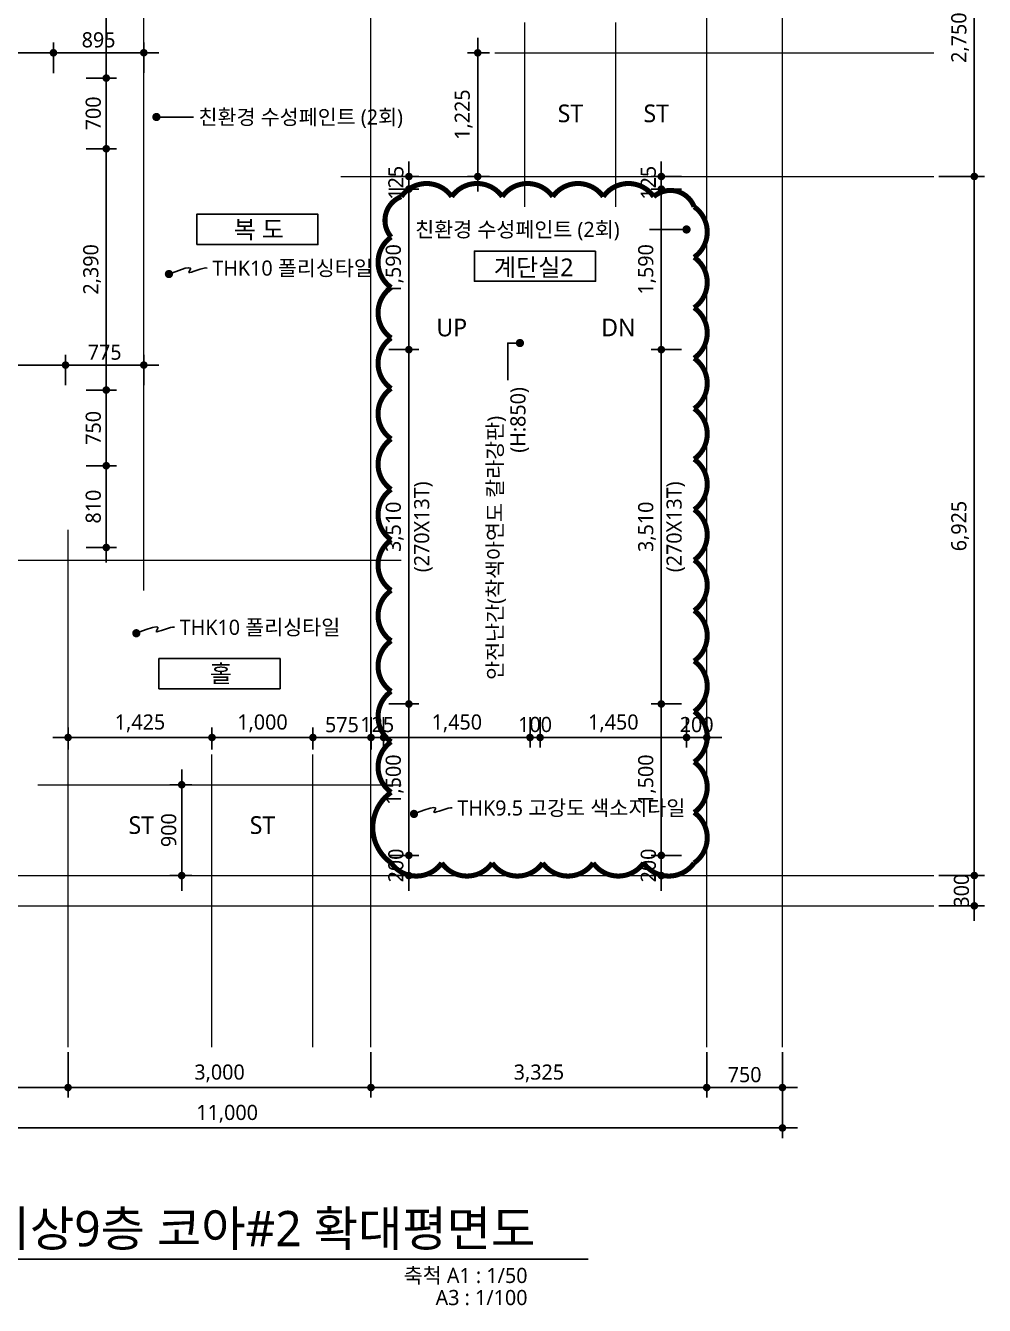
# Model space of a CAD drawing. Header units: millimetres. Extents: x 3320976 to 3527701, y 1183647 to 1243117.
# Drawn here: x 3471343 to 3480839, y 1183647 to 1196325 of the extents above; entities that cross this region are included whole.
import ezdxf
from ezdxf.enums import TextEntityAlignment as Align

# ---------------------------------------------------------------- set-up
doc = ezdxf.new("R2010")
doc.units = ezdxf.units.MM
doc.header["$MEASUREMENT"] = 0
doc.linetypes.add('CEN', pattern=[62, 60, -1, 0, -1])
doc.layers.get('0').update_dxf_attribs({"linetype": 'CONTINUOUS'})
for name, color, linetype, lineweight in [('A-CNTL', 1, 'CEN', 15), ('A-DIMS', 7, 'CONTINUOUS', 25), ('A-MKXS-LEAD', 7, 'CONTINUOUS', 25), ('A-MKXS-TEXT1', 3, 'CONTINUOUS', 25), ('A-MKXX-NAME', 3, 'CONTINUOUS', 25), ('A-MKXX-SYMB', 7, 'CONTINUOUS', 25), ('A-XXXX-SYMB', 7, 'CONTINUOUS', 25), ('A-XXXX-TXT1', 3, 'CONTINUOUS', 25), ('REV-202205', 20, 'CONTINUOUS', 25)]:
    doc.layers.add(name, color=color, linetype=linetype, lineweight=lineweight)
doc.styles.add('HY울릉도L', font='')
doc.styles.add('맑은고딕', font='malgun.ttf')
doc.styles.get('HY울릉도L').set_extended_font_data('HYwulM')
doc.dimstyles.new('CDIM', dxfattribs={"dimtxt": 3, "dimasz": 1.5, "dimexe": 2, "dimexo": 1, "dimgap": 1, "dimtad": 1, "dimdec": 0, "dimrnd": 0.5, "dimzin": 0, "dimdsep": 32, "dimlunit": 6, "dimtxsty": 'HY울릉도L', "dimblk1": '_CIDOT', "dimblk2": '_CIDOT', "dimsah": 1, "dimcen": 5.5, "dimclrd": 2, "dimclre": 2, "dimclrt": 7, "dimadec": 0, "dimazin": 0, "dimtfac": 1, "dimtdec": 0, "dimtix": 1, "dimtmove": 2, "dimatfit": 1, "dimldrblk": '_CIDOT', "dimfxl": 1, "dimtolj": 1, "dimtzin": 0, "dimlwd": -1, "dimarcsym": 0})

# ---------------------------------------------------------------- blocks, each defined once
blk = doc.blocks.new('_CIDOT')
at = {"color": 0, "linetype": 'ByBlock'}
blk.add_line((2, 0), (-1, 0), dxfattribs=at)
at = {"color": 0, "linetype": 'ByBlock', "const_width": 0.5}
blk.add_lwpolyline([(-0.25, 0, 1), (0.25, 0, 1)], format="xyb", close=True, dxfattribs=at)
blk = doc.blocks.new('*D194')
at = {"layer": 'A-DIMS', "lineweight": -2, "transparency": 16777216}
for p, q in [((10250, -14450), (10250, -14900)), ((11000, -14450), (11000, -14900))]:
    blk.add_line(p, q, dxfattribs=at)
at = {"layer": 'A-DIMS', "transparency": 16777216}
blk.add_line((10925, -14800), (10325, -14800), dxfattribs=at)
at = {"layer": 'A-DIMS', "transparency": 16777216, "xscale": 75, "yscale": 75, "zscale": 75, "rotation": 180}
blk.add_blockref('_CIDOT', (10250, -14800), dxfattribs=at)
at = {"layer": 'A-DIMS', "transparency": 16777216, "xscale": 75, "yscale": 75, "zscale": 75}
blk.add_blockref('_CIDOT', (11000, -14800), dxfattribs=at)
at = {"layer": 'A-DIMS', "color": 3, "transparency": 16777216, "insert": (10625, -14673), "char_height": 150, "attachment_point": 5, "style": '맑은고딕'}
blk.add_mtext('\\A1;750', dxfattribs=at)
blk = doc.blocks.new('*D195')
at = {"layer": 'A-DIMS', "lineweight": -2, "transparency": 16777216}
for p, q in [((6925, -14450), (6925, -14900)), ((10250, -14450), (10250, -14900))]:
    blk.add_line(p, q, dxfattribs=at)
at = {"layer": 'A-DIMS', "transparency": 16777216}
blk.add_line((7000, -14800), (10175, -14800), dxfattribs=at)
at = {"layer": 'A-DIMS', "transparency": 16777216, "xscale": 75, "yscale": 75, "zscale": 75, "rotation": 180}
blk.add_blockref('_CIDOT', (6925, -14800), dxfattribs=at)
at = {"layer": 'A-DIMS', "transparency": 16777216, "xscale": 75, "yscale": 75, "zscale": 75}
blk.add_blockref('_CIDOT', (10250, -14800), dxfattribs=at)
at = {"layer": 'A-DIMS', "color": 3, "transparency": 16777216, "insert": (8588, -14660), "char_height": 150, "attachment_point": 5, "style": '맑은고딕'}
blk.add_mtext('\\A1;3,325', dxfattribs=at)
blk = doc.blocks.new('*D196')
at = {"layer": 'A-DIMS', "lineweight": -2, "transparency": 16777216}
for p, q in [((750, -14450), (750, -14900)), ((3925, -14450), (3925, -14900))]:
    blk.add_line(p, q, dxfattribs=at)
at = {"layer": 'A-DIMS', "transparency": 16777216}
blk.add_line((825, -14800), (3850, -14800), dxfattribs=at)
at = {"layer": 'A-DIMS', "transparency": 16777216, "xscale": 75, "yscale": 75, "zscale": 75, "rotation": 180}
blk.add_blockref('_CIDOT', (750, -14800), dxfattribs=at)
at = {"layer": 'A-DIMS', "transparency": 16777216, "xscale": 75, "yscale": 75, "zscale": 75}
blk.add_blockref('_CIDOT', (3925, -14800), dxfattribs=at)
at = {"layer": 'A-DIMS', "color": 3, "transparency": 16777216, "insert": (2338, -14660), "char_height": 150, "attachment_point": 5, "style": '맑은고딕'}
blk.add_mtext('\\A1;3,175', dxfattribs=at)
blk = doc.blocks.new('*D197')
at = {"layer": 'A-DIMS', "lineweight": -2, "transparency": 16777216}
for p, q in [((12550, -3025), (13000, -3025)), ((12550, -5775), (13000, -5775))]:
    blk.add_line(p, q, dxfattribs=at)
at = {"layer": 'A-DIMS', "transparency": 16777216}
blk.add_line((12900, -3100), (12900, -5700), dxfattribs=at)
at = {"layer": 'A-DIMS', "transparency": 16777216, "xscale": 75, "yscale": 75, "zscale": 75}
for p, rotation in [((12900, -3025), 90), ((12900, -5775), 270)]:
    blk.add_blockref('_CIDOT', p, dxfattribs=dict(at, rotation=rotation))
at = {"layer": 'A-DIMS', "color": 3, "transparency": 16777216, "insert": (12760, -4400), "char_height": 150, "attachment_point": 5, "rotation": 90, "style": '맑은고딕'}
blk.add_mtext('\\A1;2,750', dxfattribs=at)
blk = doc.blocks.new('*D198')
at = {"layer": 'A-DIMS', "lineweight": -2, "transparency": 16777216}
for p, q in [((12550, -5775), (13000, -5775)), ((12550, -12700), (13000, -12700))]:
    blk.add_line(p, q, dxfattribs=at)
at = {"layer": 'A-DIMS', "transparency": 16777216}
blk.add_line((12900, -12625), (12900, -5850), dxfattribs=at)
at = {"layer": 'A-DIMS', "transparency": 16777216, "xscale": 75, "yscale": 75, "zscale": 75}
for p, rotation in [((12900, -5775), 90), ((12900, -12700), 270)]:
    blk.add_blockref('_CIDOT', p, dxfattribs=dict(at, rotation=rotation))
at = {"layer": 'A-DIMS', "color": 3, "transparency": 16777216, "insert": (12760, -9238), "char_height": 150, "attachment_point": 5, "rotation": 90, "style": '맑은고딕'}
blk.add_mtext('\\A1;6,925', dxfattribs=at)
blk = doc.blocks.new('*D199')
at = {"layer": 'A-DIMS', "transparency": 16777216}
for p, q in [((12900, -12625), (12900, -12550)), ((12900, -12700), (12900, -13000)), ((12900, -13075), (12900, -13150))]:
    blk.add_line(p, q, dxfattribs=at)
at = {"layer": 'A-DIMS', "lineweight": -2, "transparency": 16777216}
for p, q in [((12550, -12700), (13000, -12700)), ((12550, -13000), (13000, -13000))]:
    blk.add_line(p, q, dxfattribs=at)
at = {"layer": 'A-DIMS', "transparency": 16777216, "xscale": 75, "yscale": 75, "zscale": 75}
for p, rotation in [((12900, -12700), 270), ((12900, -13000), 90)]:
    blk.add_blockref('_CIDOT', p, dxfattribs=dict(at, rotation=rotation))
at = {"layer": 'A-DIMS', "color": 3, "transparency": 16777216, "insert": (12773, -12850), "char_height": 150, "attachment_point": 5, "rotation": 90, "style": '맑은고딕'}
blk.add_mtext('\\A1;300', dxfattribs=at)
blk = doc.blocks.new('*D202')
at = {"layer": 'A-DIMS', "lineweight": -2, "transparency": 16777216}
for p, q in [((3925, -14450), (3925, -14900)), ((6925, -14450), (6925, -14900))]:
    blk.add_line(p, q, dxfattribs=at)
at = {"layer": 'A-DIMS', "transparency": 16777216}
blk.add_line((6850, -14800), (4000, -14800), dxfattribs=at)
at = {"layer": 'A-DIMS', "transparency": 16777216, "xscale": 75, "yscale": 75, "zscale": 75, "rotation": 180}
blk.add_blockref('_CIDOT', (3925, -14800), dxfattribs=at)
at = {"layer": 'A-DIMS', "transparency": 16777216, "xscale": 75, "yscale": 75, "zscale": 75}
blk.add_blockref('_CIDOT', (6925, -14800), dxfattribs=at)
at = {"layer": 'A-DIMS', "color": 3, "transparency": 16777216, "insert": (5425, -14660), "char_height": 150, "attachment_point": 5, "style": '맑은고딕'}
blk.add_mtext('\\A1;3,000', dxfattribs=at)
blk = doc.blocks.new('*D207')
at = {"layer": 'A-DIMS', "lineweight": -2, "transparency": 16777216}
for p, q in [((0, -14450), (0, -15300)), ((11000, -14450), (11000, -15300))]:
    blk.add_line(p, q, dxfattribs=at)
at = {"layer": 'A-DIMS', "transparency": 16777216}
blk.add_line((10925, -15200), (75, -15200), dxfattribs=at)
at = {"layer": 'A-DIMS', "transparency": 16777216, "xscale": 75, "yscale": 75, "zscale": 75, "rotation": 180}
blk.add_blockref('_CIDOT', (0, -15200), dxfattribs=at)
at = {"layer": 'A-DIMS', "transparency": 16777216, "xscale": 75, "yscale": 75, "zscale": 75}
blk.add_blockref('_CIDOT', (11000, -15200), dxfattribs=at)
at = {"layer": 'A-DIMS', "color": 3, "transparency": 16777216, "insert": (5500, -15060), "char_height": 150, "attachment_point": 5, "style": '맑은고딕'}
blk.add_mtext('\\A1;11,000', dxfattribs=at)
blk = doc.blocks.new('*D44')
at = {"layer": 'A-DIMS', "lineweight": -2, "transparency": 16777216}
for p, q in [((3473189, 1189155), (3473189, 1189373)), ((3474189, 1189155), (3474189, 1189373))]:
    blk.add_line(p, q, dxfattribs=at)
at = {"layer": 'A-DIMS', "transparency": 16777216}
blk.add_line((3474114, 1189273), (3473264, 1189273), dxfattribs=at)
at = {"layer": 'A-DIMS', "transparency": 16777216, "xscale": 75, "yscale": 75, "zscale": 75, "rotation": 180}
blk.add_blockref('_CIDOT', (3473189, 1189273), dxfattribs=at)
at = {"layer": 'A-DIMS', "transparency": 16777216, "xscale": 75, "yscale": 75, "zscale": 75}
blk.add_blockref('_CIDOT', (3474189, 1189273), dxfattribs=at)
at = {"layer": 'A-DIMS', "color": 3, "transparency": 16777216, "insert": (3473689, 1189413), "char_height": 150, "attachment_point": 5, "style": '맑은고딕'}
blk.add_mtext('\\A1;1,000', dxfattribs=at)
blk = doc.blocks.new('*D39')
at = {"layer": 'A-DIMS', "lineweight": -2, "transparency": 16777216}
for p, q in [((3471764, 1189155), (3471764, 1189373)), ((3473189, 1189155), (3473189, 1189373))]:
    blk.add_line(p, q, dxfattribs=at)
at = {"layer": 'A-DIMS', "transparency": 16777216}
blk.add_line((3471839, 1189273), (3473114, 1189273), dxfattribs=at)
at = {"layer": 'A-DIMS', "transparency": 16777216, "xscale": 75, "yscale": 75, "zscale": 75, "rotation": 180}
blk.add_blockref('_CIDOT', (3471764, 1189273), dxfattribs=at)
at = {"layer": 'A-DIMS', "transparency": 16777216, "xscale": 75, "yscale": 75, "zscale": 75}
blk.add_blockref('_CIDOT', (3473189, 1189273), dxfattribs=at)
at = {"layer": 'A-DIMS', "color": 3, "transparency": 16777216, "insert": (3472476, 1189413), "char_height": 150, "attachment_point": 5, "style": '맑은고딕'}
blk.add_mtext('\\A1;1,425', dxfattribs=at)
blk = doc.blocks.new('*D40')
at = {"layer": 'A-DIMS', "lineweight": -2, "transparency": 16777216}
for p, q in [((3474189, 1189155), (3474189, 1189373)), ((3474764, 1189155), (3474764, 1189373))]:
    blk.add_line(p, q, dxfattribs=at)
at = {"layer": 'A-DIMS', "transparency": 16777216}
blk.add_line((3474264, 1189273), (3474689, 1189273), dxfattribs=at)
at = {"layer": 'A-DIMS', "transparency": 16777216, "xscale": 75, "yscale": 75, "zscale": 75, "rotation": 180}
blk.add_blockref('_CIDOT', (3474189, 1189273), dxfattribs=at)
at = {"layer": 'A-DIMS', "transparency": 16777216, "xscale": 75, "yscale": 75, "zscale": 75}
blk.add_blockref('_CIDOT', (3474764, 1189273), dxfattribs=at)
at = {"layer": 'A-DIMS', "color": 3, "transparency": 16777216, "insert": (3474476, 1189399), "char_height": 150, "attachment_point": 5, "style": '맑은고딕'}
blk.add_mtext('\\A1;575', dxfattribs=at)
blk = doc.blocks.new('*D43')
at = {"layer": 'A-DIMS', "lineweight": -2, "transparency": 16777216}
for p, q in [((3475939, 1196055), (3475721, 1196055)), ((3475939, 1194830), (3475721, 1194830))]:
    blk.add_line(p, q, dxfattribs=at)
at = {"layer": 'A-DIMS', "transparency": 16777216}
blk.add_line((3475821, 1195980), (3475821, 1194905), dxfattribs=at)
at = {"layer": 'A-DIMS', "transparency": 16777216, "xscale": 75, "yscale": 75, "zscale": 75}
for p, rotation in [((3475821, 1196055), 90), ((3475821, 1194830), 270)]:
    blk.add_blockref('_CIDOT', p, dxfattribs=dict(at, rotation=rotation))
at = {"layer": 'A-DIMS', "color": 3, "transparency": 16777216, "insert": (3475681, 1195443), "char_height": 150, "attachment_point": 5, "rotation": 90, "style": '맑은고딕'}
blk.add_mtext('\\A1;1,225', dxfattribs=at)
blk = doc.blocks.new('*D50')
at = {"layer": 'A-DIMS', "lineweight": -2, "transparency": 16777216}
for p, q in [((3472771, 1188805), (3472989, 1188805)), ((3472771, 1187905), (3472989, 1187905))]:
    blk.add_line(p, q, dxfattribs=at)
at = {"layer": 'A-DIMS', "transparency": 16777216}
blk.add_line((3472889, 1188730), (3472889, 1187980), dxfattribs=at)
at = {"layer": 'A-DIMS', "transparency": 16777216, "xscale": 75, "yscale": 75, "zscale": 75}
for p, rotation in [((3472889, 1188805), 90), ((3472889, 1187905), 270)]:
    blk.add_blockref('_CIDOT', p, dxfattribs=dict(at, rotation=rotation))
at = {"layer": 'A-DIMS', "color": 3, "transparency": 16777216, "insert": (3472761, 1188355), "char_height": 150, "attachment_point": 5, "rotation": 90, "style": '맑은고딕'}
blk.add_mtext('\\A1;900', dxfattribs=at)
blk = doc.blocks.new('*D403')
at = {"layer": 'A-DIMS', "lineweight": -2, "transparency": 16777216}
for p, q in [((3474939, 1193115), (3475239, 1193115)), ((3474939, 1189605), (3475239, 1189605))]:
    blk.add_line(p, q, dxfattribs=at)
at = {"layer": 'A-DIMS', "transparency": 16777216}
blk.add_line((3475139, 1189680), (3475139, 1193040), dxfattribs=at)
at = {"layer": 'A-DIMS', "transparency": 16777216, "xscale": 75, "yscale": 75, "zscale": 75}
for p, rotation in [((3475139, 1193115), 90), ((3475139, 1189605), 270)]:
    blk.add_blockref('_CIDOT', p, dxfattribs=dict(at, rotation=rotation))
at = {"layer": 'A-DIMS', "color": 3, "transparency": 16777216, "char_height": 150, "attachment_point": 5, "rotation": 90, "style": '맑은고딕'}
for s, insert in [('\\A1;(270X13T)', (3475282, 1191360)), ('\\A1;3,510', (3474998, 1191360))]:
    blk.add_mtext(s, dxfattribs=dict(at, insert=insert))
blk = doc.blocks.new('*D404')
at = {"layer": 'A-DIMS', "lineweight": -2, "transparency": 16777216}
for p, q in [((3474939, 1189605), (3475239, 1189605)), ((3474939, 1188105), (3475239, 1188105))]:
    blk.add_line(p, q, dxfattribs=at)
at = {"layer": 'A-DIMS', "transparency": 16777216}
blk.add_line((3475139, 1189530), (3475139, 1188180), dxfattribs=at)
at = {"layer": 'A-DIMS', "transparency": 16777216, "xscale": 75, "yscale": 75, "zscale": 75}
for p, rotation in [((3475139, 1189605), 90), ((3475139, 1188105), 270)]:
    blk.add_blockref('_CIDOT', p, dxfattribs=dict(at, rotation=rotation))
at = {"layer": 'A-DIMS', "color": 3, "transparency": 16777216, "insert": (3474998, 1188855), "char_height": 150, "attachment_point": 5, "rotation": 90, "style": '맑은고딕'}
blk.add_mtext('\\A1;1,500', dxfattribs=at)
blk = doc.blocks.new('*D405')
at = {"layer": 'A-DIMS', "lineweight": -2, "transparency": 16777216}
for p, q in [((3474939, 1194705), (3475239, 1194705)), ((3474939, 1193115), (3475239, 1193115))]:
    blk.add_line(p, q, dxfattribs=at)
at = {"layer": 'A-DIMS', "transparency": 16777216}
blk.add_line((3475139, 1193190), (3475139, 1194630), dxfattribs=at)
at = {"layer": 'A-DIMS', "transparency": 16777216, "xscale": 75, "yscale": 75, "zscale": 75}
for p, rotation in [((3475139, 1194705), 90), ((3475139, 1193115), 270)]:
    blk.add_blockref('_CIDOT', p, dxfattribs=dict(at, rotation=rotation))
at = {"layer": 'A-DIMS', "color": 3, "transparency": 16777216, "insert": (3474998, 1193910), "char_height": 150, "attachment_point": 5, "rotation": 90, "style": '맑은고딕'}
blk.add_mtext('\\A1;1,590', dxfattribs=at)
blk = doc.blocks.new('*D406')
at = {"layer": 'A-DIMS', "transparency": 16777216}
for p, q in [((3475139, 1194905), (3475139, 1194980)), ((3475139, 1194705), (3475139, 1194830)), ((3475139, 1194630), (3475139, 1194555))]:
    blk.add_line(p, q, dxfattribs=at)
at = {"layer": 'A-DIMS', "lineweight": -2, "transparency": 16777216}
for p, q in [((3474939, 1194830), (3475239, 1194830)), ((3474939, 1194705), (3475239, 1194705))]:
    blk.add_line(p, q, dxfattribs=at)
at = {"layer": 'A-DIMS', "transparency": 16777216, "xscale": 75, "yscale": 75, "zscale": 75}
for p, rotation in [((3475139, 1194830), 270), ((3475139, 1194705), 90)]:
    blk.add_blockref('_CIDOT', p, dxfattribs=dict(at, rotation=rotation))
at = {"layer": 'A-DIMS', "color": 3, "transparency": 16777216, "insert": (3475011, 1194768), "char_height": 150, "attachment_point": 5, "rotation": 90, "style": '맑은고딕'}
blk.add_mtext('\\A1;125', dxfattribs=at)
blk = doc.blocks.new('*D407')
at = {"layer": 'A-DIMS', "transparency": 16777216}
for p, q in [((3475139, 1188180), (3475139, 1188255)), ((3475139, 1188105), (3475139, 1187905)), ((3475139, 1187830), (3475139, 1187755))]:
    blk.add_line(p, q, dxfattribs=at)
at = {"layer": 'A-DIMS', "lineweight": -2, "transparency": 16777216}
for p, q in [((3474939, 1188105), (3475239, 1188105)), ((3474939, 1187905), (3475239, 1187905))]:
    blk.add_line(p, q, dxfattribs=at)
at = {"layer": 'A-DIMS', "transparency": 16777216, "xscale": 75, "yscale": 75, "zscale": 75}
for p, rotation in [((3475139, 1188105), 270), ((3475139, 1187905), 90)]:
    blk.add_blockref('_CIDOT', p, dxfattribs=dict(at, rotation=rotation))
at = {"layer": 'A-DIMS', "color": 3, "transparency": 16777216, "insert": (3475011, 1188005), "char_height": 150, "attachment_point": 5, "rotation": 90, "style": '맑은고딕'}
blk.add_mtext('\\A1;200', dxfattribs=at)
blk = doc.blocks.new('*D408')
at = {"layer": 'A-DIMS', "lineweight": -2, "transparency": 16777216}
for p, q in [((3477839, 1193115), (3477539, 1193115)), ((3477839, 1189605), (3477539, 1189605))]:
    blk.add_line(p, q, dxfattribs=at)
at = {"layer": 'A-DIMS', "transparency": 16777216}
blk.add_line((3477639, 1189680), (3477639, 1193040), dxfattribs=at)
at = {"layer": 'A-DIMS', "transparency": 16777216, "xscale": 75, "yscale": 75, "zscale": 75}
for p, rotation in [((3477639, 1193115), 90), ((3477639, 1189605), 270)]:
    blk.add_blockref('_CIDOT', p, dxfattribs=dict(at, rotation=rotation))
at = {"layer": 'A-DIMS', "color": 3, "transparency": 16777216, "char_height": 150, "attachment_point": 5, "rotation": 90, "style": '맑은고딕'}
for s, insert in [('\\A1;(270X13T)', (3477782, 1191360)), ('\\A1;3,510', (3477498, 1191360))]:
    blk.add_mtext(s, dxfattribs=dict(at, insert=insert))
blk = doc.blocks.new('*D409')
at = {"layer": 'A-DIMS', "lineweight": -2, "transparency": 16777216}
for p, q in [((3477839, 1189605), (3477539, 1189605)), ((3477839, 1188105), (3477539, 1188105))]:
    blk.add_line(p, q, dxfattribs=at)
at = {"layer": 'A-DIMS', "transparency": 16777216}
blk.add_line((3477639, 1189530), (3477639, 1188180), dxfattribs=at)
at = {"layer": 'A-DIMS', "transparency": 16777216, "xscale": 75, "yscale": 75, "zscale": 75}
for p, rotation in [((3477639, 1189605), 90), ((3477639, 1188105), 270)]:
    blk.add_blockref('_CIDOT', p, dxfattribs=dict(at, rotation=rotation))
at = {"layer": 'A-DIMS', "color": 3, "transparency": 16777216, "insert": (3477498, 1188855), "char_height": 150, "attachment_point": 5, "rotation": 90, "style": '맑은고딕'}
blk.add_mtext('\\A1;1,500', dxfattribs=at)
blk = doc.blocks.new('*D410')
at = {"layer": 'A-DIMS', "lineweight": -2, "transparency": 16777216}
for p, q in [((3477839, 1194705), (3477539, 1194705)), ((3477839, 1193115), (3477539, 1193115))]:
    blk.add_line(p, q, dxfattribs=at)
at = {"layer": 'A-DIMS', "transparency": 16777216}
blk.add_line((3477639, 1193190), (3477639, 1194630), dxfattribs=at)
at = {"layer": 'A-DIMS', "transparency": 16777216, "xscale": 75, "yscale": 75, "zscale": 75}
for p, rotation in [((3477639, 1194705), 90), ((3477639, 1193115), 270)]:
    blk.add_blockref('_CIDOT', p, dxfattribs=dict(at, rotation=rotation))
at = {"layer": 'A-DIMS', "color": 3, "transparency": 16777216, "insert": (3477498, 1193910), "char_height": 150, "attachment_point": 5, "rotation": 90, "style": '맑은고딕'}
blk.add_mtext('\\A1;1,590', dxfattribs=at)
blk = doc.blocks.new('*D411')
at = {"layer": 'A-DIMS', "transparency": 16777216}
for p, q in [((3477639, 1194905), (3477639, 1194980)), ((3477639, 1194705), (3477639, 1194830)), ((3477639, 1194630), (3477639, 1194555))]:
    blk.add_line(p, q, dxfattribs=at)
at = {"layer": 'A-DIMS', "lineweight": -2, "transparency": 16777216}
for p, q in [((3477839, 1194830), (3477539, 1194830)), ((3477839, 1194705), (3477539, 1194705))]:
    blk.add_line(p, q, dxfattribs=at)
at = {"layer": 'A-DIMS', "transparency": 16777216, "xscale": 75, "yscale": 75, "zscale": 75}
for p, rotation in [((3477639, 1194830), 270), ((3477639, 1194705), 90)]:
    blk.add_blockref('_CIDOT', p, dxfattribs=dict(at, rotation=rotation))
at = {"layer": 'A-DIMS', "color": 3, "transparency": 16777216, "insert": (3477511, 1194768), "char_height": 150, "attachment_point": 5, "rotation": 90, "style": '맑은고딕'}
blk.add_mtext('\\A1;125', dxfattribs=at)
blk = doc.blocks.new('*D412')
at = {"layer": 'A-DIMS', "transparency": 16777216}
for p, q in [((3477639, 1188180), (3477639, 1188255)), ((3477639, 1188105), (3477639, 1187905)), ((3477639, 1187830), (3477639, 1187755))]:
    blk.add_line(p, q, dxfattribs=at)
at = {"layer": 'A-DIMS', "lineweight": -2, "transparency": 16777216}
for p, q in [((3477839, 1188105), (3477539, 1188105)), ((3477839, 1187905), (3477539, 1187905))]:
    blk.add_line(p, q, dxfattribs=at)
at = {"layer": 'A-DIMS', "transparency": 16777216, "xscale": 75, "yscale": 75, "zscale": 75}
for p, rotation in [((3477639, 1188105), 270), ((3477639, 1187905), 90)]:
    blk.add_blockref('_CIDOT', p, dxfattribs=dict(at, rotation=rotation))
at = {"layer": 'A-DIMS', "color": 3, "transparency": 16777216, "insert": (3477511, 1188005), "char_height": 150, "attachment_point": 5, "rotation": 90, "style": '맑은고딕'}
blk.add_mtext('\\A1;200', dxfattribs=at)
blk = doc.blocks.new('*D428')
at = {"layer": 'A-DIMS', "lineweight": -2, "transparency": 16777216}
for p, q in [((3474889, 1189473), (3474889, 1189173)), ((3476339, 1189473), (3476339, 1189173))]:
    blk.add_line(p, q, dxfattribs=at)
at = {"layer": 'A-DIMS', "transparency": 16777216}
blk.add_line((3476264, 1189273), (3474964, 1189273), dxfattribs=at)
at = {"layer": 'A-DIMS', "transparency": 16777216, "xscale": 75, "yscale": 75, "zscale": 75, "rotation": 180}
blk.add_blockref('_CIDOT', (3474889, 1189273), dxfattribs=at)
at = {"layer": 'A-DIMS', "transparency": 16777216, "xscale": 75, "yscale": 75, "zscale": 75}
blk.add_blockref('_CIDOT', (3476339, 1189273), dxfattribs=at)
at = {"layer": 'A-DIMS', "color": 3, "transparency": 16777216, "insert": (3475614, 1189413), "char_height": 150, "attachment_point": 5, "style": '맑은고딕'}
blk.add_mtext('\\A1;1,450', dxfattribs=at)
blk = doc.blocks.new('*D429')
at = {"layer": 'A-DIMS', "lineweight": -2, "transparency": 16777216}
for p, q in [((3474764, 1189473), (3474764, 1189173)), ((3474889, 1189473), (3474889, 1189173))]:
    blk.add_line(p, q, dxfattribs=at)
at = {"layer": 'A-DIMS', "transparency": 16777216}
for p, q in [((3474689, 1189273), (3474614, 1189273)), ((3474764, 1189273), (3474889, 1189273)), ((3474964, 1189273), (3475039, 1189273))]:
    blk.add_line(p, q, dxfattribs=at)
at = {"layer": 'A-DIMS', "transparency": 16777216, "xscale": 75, "yscale": 75, "zscale": 75}
blk.add_blockref('_CIDOT', (3474764, 1189273), dxfattribs=at)
at = {"layer": 'A-DIMS', "transparency": 16777216, "xscale": 75, "yscale": 75, "zscale": 75, "rotation": 180}
blk.add_blockref('_CIDOT', (3474889, 1189273), dxfattribs=at)
at = {"layer": 'A-DIMS', "color": 3, "transparency": 16777216, "insert": (3474826, 1189401), "char_height": 150, "attachment_point": 5, "style": '맑은고딕'}
blk.add_mtext('\\A1;125', dxfattribs=at)
blk = doc.blocks.new('*D430')
at = {"layer": 'A-DIMS', "lineweight": -2, "transparency": 16777216}
for p, q in [((3476439, 1189473), (3476439, 1189173)), ((3477889, 1189473), (3477889, 1189173))]:
    blk.add_line(p, q, dxfattribs=at)
at = {"layer": 'A-DIMS', "transparency": 16777216}
blk.add_line((3477814, 1189273), (3476514, 1189273), dxfattribs=at)
at = {"layer": 'A-DIMS', "transparency": 16777216, "xscale": 75, "yscale": 75, "zscale": 75, "rotation": 180}
blk.add_blockref('_CIDOT', (3476439, 1189273), dxfattribs=at)
at = {"layer": 'A-DIMS', "transparency": 16777216, "xscale": 75, "yscale": 75, "zscale": 75}
blk.add_blockref('_CIDOT', (3477889, 1189273), dxfattribs=at)
at = {"layer": 'A-DIMS', "color": 3, "transparency": 16777216, "insert": (3477164, 1189413), "char_height": 150, "attachment_point": 5, "style": '맑은고딕'}
blk.add_mtext('\\A1;1,450', dxfattribs=at)
blk = doc.blocks.new('*D431')
at = {"layer": 'A-DIMS', "lineweight": -2, "transparency": 16777216}
for p, q in [((3476339, 1189473), (3476339, 1189173)), ((3476439, 1189473), (3476439, 1189173))]:
    blk.add_line(p, q, dxfattribs=at)
at = {"layer": 'A-DIMS', "transparency": 16777216}
for p, q in [((3476264, 1189273), (3476189, 1189273)), ((3476339, 1189273), (3476439, 1189273)), ((3476514, 1189273), (3476589, 1189273))]:
    blk.add_line(p, q, dxfattribs=at)
at = {"layer": 'A-DIMS', "transparency": 16777216, "xscale": 75, "yscale": 75, "zscale": 75}
blk.add_blockref('_CIDOT', (3476339, 1189273), dxfattribs=at)
at = {"layer": 'A-DIMS', "transparency": 16777216, "xscale": 75, "yscale": 75, "zscale": 75, "rotation": 180}
blk.add_blockref('_CIDOT', (3476439, 1189273), dxfattribs=at)
at = {"layer": 'A-DIMS', "color": 3, "transparency": 16777216, "insert": (3476389, 1189401), "char_height": 150, "attachment_point": 5, "style": '맑은고딕'}
blk.add_mtext('\\A1;100', dxfattribs=at)
blk = doc.blocks.new('*D432')
at = {"layer": 'A-DIMS', "lineweight": -2, "transparency": 16777216}
for p, q in [((3477889, 1189473), (3477889, 1189173)), ((3478089, 1189473), (3478089, 1189173))]:
    blk.add_line(p, q, dxfattribs=at)
at = {"layer": 'A-DIMS', "transparency": 16777216}
for p, q in [((3477814, 1189273), (3477739, 1189273)), ((3478089, 1189273), (3477889, 1189273)), ((3478164, 1189273), (3478239, 1189273))]:
    blk.add_line(p, q, dxfattribs=at)
at = {"layer": 'A-DIMS', "transparency": 16777216, "xscale": 75, "yscale": 75, "zscale": 75}
blk.add_blockref('_CIDOT', (3477889, 1189273), dxfattribs=at)
at = {"layer": 'A-DIMS', "transparency": 16777216, "xscale": 75, "yscale": 75, "zscale": 75, "rotation": 180}
blk.add_blockref('_CIDOT', (3478089, 1189273), dxfattribs=at)
at = {"layer": 'A-DIMS', "color": 3, "transparency": 16777216, "insert": (3477989, 1189400), "char_height": 150, "attachment_point": 5, "style": '맑은고딕'}
blk.add_mtext('\\A1;200', dxfattribs=at)
blk = doc.blocks.new('*D598')
at = {"layer": 'A-DIMS', "lineweight": -2, "transparency": 16777216}
for p, q in [((3471619, 1195855), (3471619, 1196156)), ((3472514, 1195856), (3472514, 1196156))]:
    blk.add_line(p, q, dxfattribs=at)
at = {"layer": 'A-DIMS', "transparency": 16777216}
blk.add_line((3472439, 1196056), (3471694, 1196056), dxfattribs=at)
at = {"layer": 'A-DIMS', "transparency": 16777216, "xscale": 75, "yscale": 75, "zscale": 75, "rotation": 180}
blk.add_blockref('_CIDOT', (3471619, 1196056), dxfattribs=at)
at = {"layer": 'A-DIMS', "transparency": 16777216, "xscale": 75, "yscale": 75, "zscale": 75}
blk.add_blockref('_CIDOT', (3472514, 1196056), dxfattribs=at)
at = {"layer": 'A-DIMS', "color": 3, "transparency": 16777216, "insert": (3472066, 1196183), "char_height": 150, "attachment_point": 5, "style": '맑은고딕'}
blk.add_mtext('\\A1;895', dxfattribs=at)
blk = doc.blocks.new('*D599')
at = {"layer": 'A-DIMS', "lineweight": -2, "transparency": 16777216}
for p, q in [((3469969, 1195855), (3469969, 1196155)), ((3471619, 1195855), (3471619, 1196155))]:
    blk.add_line(p, q, dxfattribs=at)
at = {"layer": 'A-DIMS', "transparency": 16777216}
blk.add_line((3471544, 1196055), (3470044, 1196055), dxfattribs=at)
at = {"layer": 'A-DIMS', "transparency": 16777216, "xscale": 75, "yscale": 75, "zscale": 75, "rotation": 180}
blk.add_blockref('_CIDOT', (3469969, 1196055), dxfattribs=at)
at = {"layer": 'A-DIMS', "transparency": 16777216, "xscale": 75, "yscale": 75, "zscale": 75}
blk.add_blockref('_CIDOT', (3471619, 1196055), dxfattribs=at)
at = {"layer": 'A-DIMS', "color": 3, "transparency": 16777216, "insert": (3470794, 1196196), "char_height": 150, "attachment_point": 5, "style": '맑은고딕'}
blk.add_mtext('\\A1;1,650', dxfattribs=at)
blk = doc.blocks.new('*D604')
at = {"layer": 'A-DIMS', "lineweight": -2, "transparency": 16777216}
for p, q in [((3471942, 1197455), (3472242, 1197455)), ((3471942, 1195805), (3472242, 1195805))]:
    blk.add_line(p, q, dxfattribs=at)
at = {"layer": 'A-DIMS', "transparency": 16777216}
blk.add_line((3472142, 1197380), (3472142, 1195880), dxfattribs=at)
at = {"layer": 'A-DIMS', "transparency": 16777216, "xscale": 75, "yscale": 75, "zscale": 75}
for p, rotation in [((3472142, 1197455), 90), ((3472142, 1195805), 270)]:
    blk.add_blockref('_CIDOT', p, dxfattribs=dict(at, rotation=rotation))
at = {"layer": 'A-DIMS', "color": 3, "transparency": 16777216, "insert": (3472002, 1196630), "char_height": 150, "attachment_point": 5, "rotation": 90, "style": '맑은고딕'}
blk.add_mtext('\\A1;1,650', dxfattribs=at)
blk = doc.blocks.new('*D605')
at = {"layer": 'A-DIMS', "lineweight": -2, "transparency": 16777216}
for p, q in [((3471942, 1195805), (3472242, 1195805)), ((3471942, 1195105), (3472242, 1195105))]:
    blk.add_line(p, q, dxfattribs=at)
at = {"layer": 'A-DIMS', "transparency": 16777216}
blk.add_line((3472142, 1195730), (3472142, 1195180), dxfattribs=at)
at = {"layer": 'A-DIMS', "transparency": 16777216, "xscale": 75, "yscale": 75, "zscale": 75}
for p, rotation in [((3472142, 1195805), 90), ((3472142, 1195105), 270)]:
    blk.add_blockref('_CIDOT', p, dxfattribs=dict(at, rotation=rotation))
at = {"layer": 'A-DIMS', "color": 3, "transparency": 16777216, "insert": (3472014, 1195455), "char_height": 150, "attachment_point": 5, "rotation": 90, "style": '맑은고딕'}
blk.add_mtext('\\A1;700', dxfattribs=at)
blk = doc.blocks.new('*D606')
at = {"layer": 'A-DIMS', "lineweight": -2, "transparency": 16777216}
for p, q in [((3471942, 1195105), (3472242, 1195105)), ((3471942, 1192715), (3472242, 1192715))]:
    blk.add_line(p, q, dxfattribs=at)
at = {"layer": 'A-DIMS', "transparency": 16777216}
blk.add_line((3472142, 1195030), (3472142, 1192790), dxfattribs=at)
at = {"layer": 'A-DIMS', "transparency": 16777216, "xscale": 75, "yscale": 75, "zscale": 75}
for p, rotation in [((3472142, 1195105), 90), ((3472142, 1192715), 270)]:
    blk.add_blockref('_CIDOT', p, dxfattribs=dict(at, rotation=rotation))
at = {"layer": 'A-DIMS', "color": 3, "transparency": 16777216, "insert": (3472002, 1193910), "char_height": 150, "attachment_point": 5, "rotation": 90, "style": '맑은고딕'}
blk.add_mtext('\\A1;2,390', dxfattribs=at)
blk = doc.blocks.new('*D607')
at = {"layer": 'A-DIMS', "lineweight": -2, "transparency": 16777216}
for p, q in [((3471942, 1192715), (3472242, 1192715)), ((3471942, 1191965), (3472242, 1191965))]:
    blk.add_line(p, q, dxfattribs=at)
at = {"layer": 'A-DIMS', "transparency": 16777216}
blk.add_line((3472142, 1192640), (3472142, 1192040), dxfattribs=at)
at = {"layer": 'A-DIMS', "transparency": 16777216, "xscale": 75, "yscale": 75, "zscale": 75}
for p, rotation in [((3472142, 1192715), 90), ((3472142, 1191965), 270)]:
    blk.add_blockref('_CIDOT', p, dxfattribs=dict(at, rotation=rotation))
at = {"layer": 'A-DIMS', "color": 3, "transparency": 16777216, "insert": (3472014, 1192340), "char_height": 150, "attachment_point": 5, "rotation": 90, "style": '맑은고딕'}
blk.add_mtext('\\A1;750', dxfattribs=at)
blk = doc.blocks.new('*D601')
at = {"layer": 'A-DIMS', "lineweight": -2, "transparency": 16777216}
for p, q in [((3471739, 1192762), (3471739, 1193062)), ((3472514, 1192762), (3472514, 1193062))]:
    blk.add_line(p, q, dxfattribs=at)
at = {"layer": 'A-DIMS', "transparency": 16777216}
blk.add_line((3472439, 1192962), (3471814, 1192962), dxfattribs=at)
at = {"layer": 'A-DIMS', "transparency": 16777216, "xscale": 75, "yscale": 75, "zscale": 75, "rotation": 180}
blk.add_blockref('_CIDOT', (3471739, 1192962), dxfattribs=at)
at = {"layer": 'A-DIMS', "transparency": 16777216, "xscale": 75, "yscale": 75, "zscale": 75}
blk.add_blockref('_CIDOT', (3472514, 1192962), dxfattribs=at)
at = {"layer": 'A-DIMS', "color": 3, "transparency": 16777216, "insert": (3472126, 1193089), "char_height": 150, "attachment_point": 5, "style": '맑은고딕'}
blk.add_mtext('\\A1;775', dxfattribs=at)
blk = doc.blocks.new('*D602')
at = {"layer": 'A-DIMS', "lineweight": -2, "transparency": 16777216}
for p, q in [((3469989, 1192762), (3469989, 1193062)), ((3471739, 1192762), (3471739, 1193062))]:
    blk.add_line(p, q, dxfattribs=at)
at = {"layer": 'A-DIMS', "transparency": 16777216}
blk.add_line((3471664, 1192962), (3470064, 1192962), dxfattribs=at)
at = {"layer": 'A-DIMS', "transparency": 16777216, "xscale": 75, "yscale": 75, "zscale": 75, "rotation": 180}
blk.add_blockref('_CIDOT', (3469989, 1192962), dxfattribs=at)
at = {"layer": 'A-DIMS', "transparency": 16777216, "xscale": 75, "yscale": 75, "zscale": 75}
blk.add_blockref('_CIDOT', (3471739, 1192962), dxfattribs=at)
at = {"layer": 'A-DIMS', "color": 3, "transparency": 16777216, "insert": (3470864, 1193103), "char_height": 150, "attachment_point": 5, "style": '맑은고딕'}
blk.add_mtext('\\A1;1,750', dxfattribs=at)
blk = doc.blocks.new('*D608')
at = {"layer": 'A-DIMS', "lineweight": -2, "transparency": 16777216}
for p, q in [((3471942, 1191965), (3472242, 1191965)), ((3471942, 1191155), (3472242, 1191155))]:
    blk.add_line(p, q, dxfattribs=at)
at = {"layer": 'A-DIMS', "transparency": 16777216}
blk.add_line((3472142, 1191890), (3472142, 1191230), dxfattribs=at)
at = {"layer": 'A-DIMS', "transparency": 16777216, "xscale": 75, "yscale": 75, "zscale": 75}
for p, rotation in [((3472142, 1191965), 90), ((3472142, 1191155), 270)]:
    blk.add_blockref('_CIDOT', p, dxfattribs=dict(at, rotation=rotation))
at = {"layer": 'A-DIMS', "color": 3, "transparency": 16777216, "insert": (3472014, 1191560), "char_height": 150, "attachment_point": 5, "rotation": 90, "style": '맑은고딕'}
blk.add_mtext('\\A1;810', dxfattribs=at)
blk = doc.blocks.new('CORE6_GRID_1')
at = {"layer": 'A-CNTL'}
for p, q in [((4675, -9875), (4675, 1800)), ((6925, -14400), (6925, 1800)), ((10250, -14400), (10250, 1800)), ((11000, -14400), (11000, 1800)), ((8450, -6075), (8450, -4250)), ((9350, -6075), (9350, -4250)), ((8150, -4550), (12500, -4550)), ((6625, -5775), (12500, -5775)), ((3925, -14400), (3925, -9275)), ((-1500, -9575), (7225, -9575)), ((5350, -14400), (5350, -11500)), ((6350, -14400), (6350, -11500)), ((3625, -11800), (7225, -11800)), ((-1500, -12700), (12500, -12700)), ((-1500, -13000), (12500, -13000))]:
    blk.add_line(p, q, dxfattribs=at)
at = {"layer": 'A-DIMS'}
for base, p1, p2, angle, picture, middle in [((12900, -5775), (12500, -3025), (12500, -5775), 90, '*D197', (12759.9, -4400)), ((12900, -5775), (12500, -12700), (12500, -5775), 270, '*D198', (12759.9, -9237.5)), ((12900, -13000), (12500, -12700), (12500, -13000), 90, '*D199', (12772.5, -12850)), ((0, -15200), (11000, -14400), (0, -14400), 180, '*D207', (5500, -15059.5)), ((3925, -14800), (6925, -14400), (3925, -14400), 180, '*D202', (5425, -14659.9)), ((10250, -14800), (11000, -14400), (10250, -14400), 180, '*D194', (10625, -14672.5))]:
    dim = blk.add_linear_dim(base=base, p1=p1, p2=p2, angle=angle, dimstyle='CDIM', override={"dimscale": 50, "dimtxsty": '맑은고딕', "dimclrd": 256, "dimclre": 256, "dimclrt": 3}, dxfattribs=at)
    dim.commit()
    dim.dimension.update_dxf_attribs({"geometry": picture, "text_midpoint": middle})
for base, p1, p2, picture, middle in [((3925, -14800), (750, -14400), (3925, -14400), '*D196', (2337.5, -14659.5)), ((10250, -14800), (6925, -14400), (10250, -14400), '*D195', (8587.5, -14659.9))]:
    dim = blk.add_linear_dim(base=base, p1=p1, p2=p2, dimstyle='CDIM', override={"dimscale": 50, "dimtxsty": '맑은고딕', "dimclrd": 256, "dimclre": 256, "dimclrt": 3}, dxfattribs=at)
    dim.commit()
    dim.dimension.update_dxf_attribs({"geometry": picture, "text_midpoint": middle})

msp = doc.modelspace()

# ---------------------------------------------------------------- linework, layer by layer
at = {"layer": 'A-MKXS-LEAD', "const_width": 40}
for points in [[(3472618.1, 1195421.4, 1), (3472659.5, 1195417.2, 1)], [(3477909.5, 1194307.5, -1), (3477868.1, 1194303.3, -1)], [(3472742.1, 1193866, 1), (3472783.5, 1193861.9, 1)], [(3476240.9, 1193159.7, -1), (3476236.7, 1193201.1, -1)], [(3472418.9, 1190307.8, 1), (3472460.3, 1190303.7, 1)], [(3475168.9, 1188518, 1), (3475210.3, 1188513.9, 1)]]:
    msp.add_lwpolyline(points, format="xyb", close=True, dxfattribs=at)
at = {"layer": 'A-MKXS-LEAD'}
for points in [[(3473005.8, 1195419.3), (3472638.8, 1195419.3), (3472638.8, 1195419.3)], [(3477521.8, 1194305.4), (3477888.8, 1194305.4), (3477888.8, 1194305.4)], [(3472762, 1193863.7), (3472859.7, 1193900.5), (3472923.4, 1193920.4), (3472959.6, 1193926.9), (3472975, 1193923.4), (3472976.2, 1193913.5), (3472969.7, 1193900.7), (3472962.2, 1193888.5), (3472960.2, 1193880.4), (3472968.9, 1193879.1), (3472987, 1193883.5), (3473011.9, 1193891.7), (3473040.8, 1193901.8), (3473071, 1193911.9), (3473099.8, 1193920), (3473124.5, 1193924.4), (3473142.3, 1193922.9)], [(3476118.9, 1192813.4), (3476118.9, 1193180.4), (3476238.8, 1193180.4)], [(3472438.8, 1190305.4), (3472536.5, 1190342.3), (3472600.2, 1190362.2), (3472636.5, 1190368.6), (3472651.9, 1190365.1), (3472653, 1190355.2), (3472646.5, 1190342.4), (3472639, 1190330.2), (3472637, 1190322.2), (3472645.7, 1190320.8), (3472663.8, 1190325.2), (3472688.7, 1190333.4), (3472717.6, 1190343.5), (3472747.8, 1190353.6), (3472776.6, 1190361.8), (3472801.3, 1190366.1), (3472819.2, 1190364.7)], [(3475188.8, 1188515.6), (3475286.5, 1188552.5), (3475350.2, 1188572.4), (3475386.5, 1188578.8), (3475401.9, 1188575.3), (3475403, 1188565.4), (3475396.5, 1188552.6), (3475389, 1188540.4), (3475387, 1188532.4), (3475395.7, 1188531), (3475413.8, 1188535.4), (3475438.7, 1188543.7), (3475467.6, 1188553.8), (3475497.8, 1188563.9), (3475526.6, 1188572), (3475551.3, 1188576.3), (3475569.2, 1188574.9)]]:
    msp.add_lwpolyline(points, dxfattribs=at)
at = {"layer": 'A-MKXX-SYMB'}
for points in [[(3473038.8, 1194155.4), (3474238.8, 1194155.4), (3474238.8, 1194455.4), (3473038.8, 1194455.4)], [(3476988.8, 1194091.7), (3475788.8, 1194091.7), (3475788.8, 1193791.7), (3476988.8, 1193791.7)], [(3472663.8, 1189755.4), (3473863.8, 1189755.4), (3473863.8, 1190055.4), (3472663.8, 1190055.4)]]:
    msp.add_lwpolyline(points, close=True, dxfattribs=at)
at = {"layer": 'A-XXXX-SYMB'}
msp.add_line((3469813.8, 1184105.4), (3476913.8, 1184105.4), dxfattribs=at)
at = {"layer": 'REV-202205', "const_width": 50}
msp.add_lwpolyline([(3474963.8, 1188030.4, 0.5205671), (3475463.8, 1188030.4, 0.5205671), (3475963.8, 1188030.4, 0.5205671), (3476463.8, 1188030.4, 0.5205671), (3476963.8, 1188030.4, 0.5205671), (3477463.8, 1188030.4, 0.5205671), (3477963.8, 1188030.4, 0.5205671), (3477963.8, 1188530.4, 0.5205671), (3477963.8, 1189030.4, 0.5205671), (3477963.8, 1189530.4, 0.5205671), (3477963.8, 1190030.4, 0.5205671), (3477963.8, 1190530.4, 0.5205671), (3477963.8, 1191030.4, 0.5205671), (3477963.8, 1191530.4, 0.5205671), (3477963.8, 1192030.4, 0.5205671), (3477963.8, 1192530.4, 0.5205671), (3477963.8, 1193030.4, 0.5205671), (3477963.8, 1193530.4, 0.5205671), (3477963.8, 1194030.4, 0.5205671), (3477963.8, 1194530.4, 0.5205671), (3477563.8, 1194630.4, 0.5205671), (3477063.8, 1194630.4, 0.5205671), (3476563.8, 1194630.4, 0.5205671), (3476063.8, 1194630.4, 0.5205671), (3475563.8, 1194630.4, 0.5205671), (3475063.8, 1194630.4, 0.5205671), (3474963.8, 1194230.4, 0.5205671), (3474963.8, 1193730.4, 0.5205671), (3474963.8, 1193230.4, 0.5205671), (3474963.8, 1192730.4, 0.5205671), (3474963.8, 1192230.4, 0.5205671), (3474963.8, 1191730.4, 0.5205671), (3474963.8, 1191230.4, 0.5205671), (3474963.8, 1190730.4, 0.5205671), (3474963.8, 1190230.4, 0.5205671), (3474963.8, 1189730.4, 0.5205671), (3474963.8, 1189230.4, 0.5205671), (3474963.8, 1188730.4, 0.5205671)], format="xyb", close=True, dxfattribs=at)

# ---------------------------------------------------------------- block references
at = {"layer": 'A-DIMS'}
msp.add_blockref('CORE6_GRID_1', (3467838.8, 1200605.4), dxfattribs=at)

# ---------------------------------------------------------------- texts
at = {"layer": 'A-MKXS-TEXT1', "style": '맑은고딕'}
for s, p in [('친환경 수성페인트 (2회)', (3473055.8, 1195419.3)), ('친환경 수성페인트 (2회)', (3475201.3, 1194305.4)), ('THK10 폴리싱타일', (3473192.3, 1193922.9)), ('THK10 폴리싱타일', (3472869.2, 1190364.7)), ('THK9.5 고강도 색소지타일', (3475619.2, 1188574.9))]:
    msp.add_text(s, height=150, dxfattribs=at).set_placement(p, align=Align.MIDDLE_LEFT)
for s, p in [('(H:850)', (3476218.9, 1192093.9)), ('안전난간(착색아연도 칼라강판)', (3475991.4, 1189843.5))]:
    msp.add_text(s, height=150, rotation=90, dxfattribs=at).set_placement(p, align=Align.MIDDLE_LEFT)
at = {"layer": 'A-MKXX-NAME', "style": '맑은고딕'}
for s, p in [('ST', (3476738.8, 1195455.4)), ('ST', (3477588.8, 1195455.4)), ('복 도', (3473653.3, 1194305.4)), ('계단실2', (3476374.7, 1193930.2)), ('UP', (3475563.8, 1193334.2)), ('DN', (3477213.8, 1193334.2)), ('홀', (3473278.3, 1189905.4)), ('ST', (3472488.8, 1188405.4)), ('ST', (3473688.8, 1188405.4))]:
    msp.add_text(s, height=175, dxfattribs=at).set_placement(p, align=Align.MIDDLE_CENTER)
at = {"layer": 'A-XXXX-TXT1', "style": '맑은고딕'}
msp.add_text('지상9층 코아#2 확대평면도', height=350, dxfattribs=at).set_placement((3476391.8, 1184128.1), align=Align.BOTTOM_RIGHT)
for s, p in [('축척 A1 : 1/50', (3476313.9, 1184019.3)), ('A3 : 1/100', (3476313.9, 1183800.4))]:
    msp.add_text(s, height=150, dxfattribs=at).set_placement(p, align=Align.TOP_RIGHT)

# ---------------------------------------------------------------- dimensions: what is measured, and where the dimension line sits
at = {"layer": 'A-DIMS'}
for base, p1, p2, angle, text, picture, middle in [((3472142, 1195805.4), (3471892, 1197455.4), (3471892.1, 1195805.4), 90, '<>\\X', '*D604', (3472142, 1196630.4)), ((3472141.9, 1195105.4), (3471891.9, 1195805.4), (3471891.9, 1195105.4), 90, '<>\\X', '*D605', (3472141.9, 1195455.4)), ((3472141.9, 1192715.4), (3471891.9, 1195105.4), (3471891.9, 1192715.4), 90, '<>\\X', '*D606', (3472141.9, 1193910.4)), ((3475138.8, 1194830.4), (3474888.8, 1194705.4), (3474888.8, 1194830.4), 270, '<>\\X', '*D406', (3475138.8, 1194767.9)), ((3477638.8, 1194830.4), (3477888.8, 1194705.4), (3477888.8, 1194830.4), 270, '<>\\X', '*D411', (3477638.8, 1194767.9)), ((3475138.8, 1194705.4), (3474888.8, 1193115.4), (3474888.8, 1194705.4), 270, '<>\\X', '*D405', (3475138.8, 1193910.4)), ((3477638.8, 1194705.4), (3477888.8, 1193115.4), (3477888.8, 1194705.4), 270, '<>\\X', '*D410', (3477638.8, 1193910.4)), ((3475138.8, 1193115.4), (3474888.9, 1189605.4), (3474888.8, 1193115.4), 270, '<>\\X(270X13T)', '*D403', (3475138.8, 1191360.4)), ((3477638.8, 1193115.4), (3477888.8, 1189605.4), (3477888.8, 1193115.4), 270, '<>\\X(270X13T)', '*D408', (3477638.8, 1191360.4)), ((3472141.9, 1191965.4), (3471891.9, 1192715.4), (3471891.9, 1191965.4), 90, '<>\\X', '*D607', (3472141.9, 1192340.4)), ((3472141.9, 1191155.4), (3471891.9, 1191965.4), (3471891.9, 1191155.4), 90, '<>\\X', '*D608', (3472141.9, 1191560.4))]:
    dim = msp.add_linear_dim(base=base, p1=p1, p2=p2, angle=angle, text=text, dimstyle='CDIM', override={"dimscale": 50, "dimtxsty": '맑은고딕', "dimclrd": 256, "dimclre": 256, "dimclrt": 3}, dxfattribs=at)
    dim.commit()
    dim.dimension.update_dxf_attribs({"geometry": picture, "text_midpoint": middle})
for base, p1, p2, picture, middle in [((3469968.8, 1196055.4), (3471618.8, 1195805.3), (3469968.8, 1195805.4), '*D599', (3470793.8, 1196055.4)), ((3471618.8, 1196055.6), (3472513.8, 1195805.8), (3471618.8, 1195805.4), '*D598', (3472066.3, 1196055.6)), ((3469988.9, 1192962.1), (3471738.9, 1192712.1), (3469988.9, 1192712.1), '*D602', (3470863.9, 1192962.1)), ((3471738.9, 1192962.2), (3472513.8, 1192712.5), (3471738.9, 1192712.2), '*D601', (3472126.3, 1192962.2))]:
    dim = msp.add_linear_dim(base=base, p1=p1, p2=p2, text='<>\\X', dimstyle='CDIM', override={"dimscale": 50, "dimtxsty": '맑은고딕', "dimclrd": 256, "dimclre": 256, "dimclrt": 3}, dxfattribs=at)
    dim.commit()
    dim.dimension.update_dxf_attribs({"geometry": picture, "text_midpoint": middle})
for base, p1, p2, angle, picture, middle in [((3475821.3, 1194830.4), (3475988.8, 1196055.4), (3475988.8, 1194830.4), 90, '*D43', (3475680.8, 1195442.9)), ((3475138.8, 1188105.4), (3474888.9, 1189605.4), (3474888.8, 1188105.4), 270, '*D404', (3474998.3, 1188855.4)), ((3477638.8, 1188105.4), (3477888.8, 1189605.4), (3477888.8, 1188105.4), 270, '*D409', (3477498.3, 1188855.4)), ((3473188.8, 1189272.9), (3471763.8, 1189105.4), (3473188.8, 1189105.4), 180, '*D39', (3472476.3, 1189413.4)), ((3474763.8, 1189272.9), (3474188.8, 1189105.4), (3474763.8, 1189105.4), 180, '*D40', (3474476.3, 1189399.2)), ((3474888.8, 1189272.9), (3474763.8, 1189522.9), (3474888.8, 1189522.9), 180, '*D429', (3474826.3, 1189400.8)), ((3476438.8, 1189272.9), (3476338.8, 1189522.9), (3476438.8, 1189522.9), 180, '*D431', (3476388.8, 1189400.8)), ((3472888.8, 1187905.4), (3472721.3, 1188805.4), (3472721.3, 1187905.4), 90, '*D50', (3472761.3, 1188355.4)), ((3475138.8, 1187905.4), (3474888.8, 1188105.4), (3474888.8, 1187905.4), 270, '*D407', (3475011.3, 1188005.4)), ((3477638.8, 1187905.4), (3477888.8, 1188105.4), (3477888.8, 1187905.4), 270, '*D412', (3477511.3, 1188005.4))]:
    dim = msp.add_linear_dim(base=base, p1=p1, p2=p2, angle=angle, dimstyle='CDIM', override={"dimscale": 50, "dimtxsty": '맑은고딕', "dimclrd": 256, "dimclre": 256, "dimclrt": 3}, dxfattribs=at)
    dim.commit()
    dim.dimension.update_dxf_attribs({"geometry": picture, "text_midpoint": middle})
for base, p1, p2, picture, middle in [((3473188.8, 1189272.9), (3474188.8, 1189105.4), (3473188.8, 1189105.4), '*D44', (3473688.8, 1189413.4)), ((3474888.8, 1189272.9), (3476338.8, 1189522.9), (3474888.8, 1189522.9), '*D428', (3475613.8, 1189413.4)), ((3476438.8, 1189272.9), (3477888.8, 1189522.9), (3476438.8, 1189522.9), '*D430', (3477163.8, 1189413.4)), ((3477888.8, 1189272.9), (3478088.8, 1189522.9), (3477888.8, 1189522.9), '*D432', (3477988.8, 1189400.4))]:
    dim = msp.add_linear_dim(base=base, p1=p1, p2=p2, dimstyle='CDIM', override={"dimscale": 50, "dimtxsty": '맑은고딕', "dimclrd": 256, "dimclre": 256, "dimclrt": 3}, dxfattribs=at)
    dim.commit()
    dim.dimension.update_dxf_attribs({"geometry": picture, "text_midpoint": middle})

doc.saveas('drawing.dxf')
